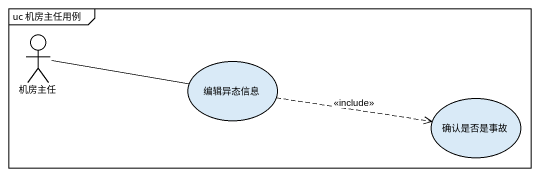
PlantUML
@startuml
mainframe uc 机房主任用例
actor 机房主任
usecase 编辑异态信息
usecase 确认是否是事故
机房主任 -right- 编辑异态信息
编辑异态信息 .right.> 确认是否是事故 : <<include>>
@enduml
